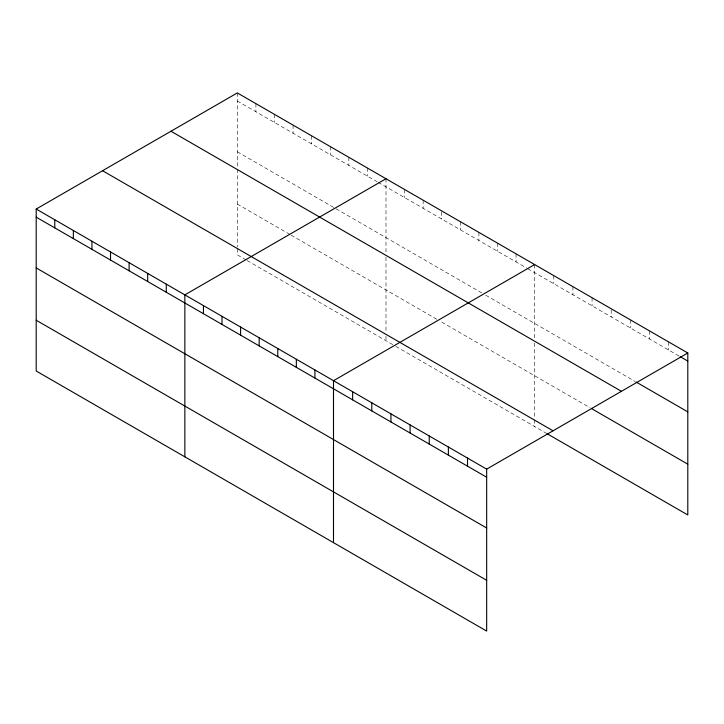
<?xml version="1.0" encoding="UTF-8"?>
<svg xmlns="http://www.w3.org/2000/svg" width="724" height="724" viewBox="0 0 724 724"><rect width="100%" height="100%" fill="white"/><g stroke="black" fill="none" stroke-linecap="round" stroke-linejoin="round"><path stroke-width="0.54" stroke-dasharray="3.62 2.71" d="M237.336 101.025L377.186 181.769M378.163 182.33L526.819 268.151M527.796 268.722L679.184 356.118M237.336 151.796L335.14 208.259M336.117 208.82L481.831 292.949M485.741 295.211L635.156 381.476M237.336 204.105L290.152 234.594M291.129 235.164L436.844 319.293M441.731 322.117L590.16 407.811M246.142 259.961L237.336 254.875L237.336 248.106M247.119 260.522L394.788 345.782M395.766 346.353L547.091 433.712M668.659 341.945L668.659 350.045M649.509 330.886L649.509 338.986M630.369 319.836L630.369 327.936M611.219 309.8L611.219 316.886M592.078 297.727L592.078 305.827M572.928 286.677L572.928 294.777M553.788 275.627L553.788 283.727M534.647 264.568L534.647 339.791M534.647 343.058L534.647 418.626M534.647 419.757L534.647 426.526M516.058 253.843L516.058 261.943M497.479 243.119L497.479 251.219M478.899 232.386L478.899 240.486M460.319 221.662L460.319 229.761M441.731 211.942L441.731 219.028M423.151 200.204L423.151 208.304M404.571 189.48L404.571 197.571M385.992 178.747L385.992 252.875M385.992 257.237L385.992 331.673M385.992 336.189L385.992 340.705M367.412 168.022L367.412 176.122M348.823 157.289L348.823 165.389M330.244 146.565L330.244 154.665M311.664 135.831L311.664 143.931M293.084 125.107L293.084 133.207M274.505 114.383L274.505 122.483M255.916 103.65L255.916 111.749M237.336 92.925L237.336 168.14M237.336 169.235L237.336 246.984"/><path stroke-width="1.09" d="M36.2 209.046L486.664 469.125L486.664 631.075L36.2 371.005L36.2 209.046L237.336 92.925L687.8 352.995L687.8 514.954L547.091 433.712M385.992 178.747L184.855 294.876L184.855 456.826M534.647 264.568L333.502 380.697L333.502 542.656M486.664 469.125L687.8 352.995M680.144 356.67L687.8 361.095M636.106 382.028L687.8 411.866M170.964 131.243L621.427 391.313M592.078 408.915L687.8 464.174M102.573 170.728L553.036 430.798M36.2 217.146L486.664 477.225M36.2 267.925L486.664 527.995M36.2 320.234L486.664 580.304M467.514 458.066L467.514 466.166M448.373 447.016L448.373 455.115M429.232 435.966L429.232 444.065M410.083 424.907L410.083 433.006M390.942 413.857L390.942 421.956M371.792 402.806L371.792 410.906M352.651 391.747L352.651 399.847M314.922 369.973L314.922 378.064M296.342 359.24L296.342 367.339M277.763 348.516L277.763 356.615M259.183 337.782L259.183 345.882M240.594 327.058L240.594 335.158M222.015 316.325L222.015 324.424M203.435 305.6L203.435 313.7M166.267 284.143L166.267 292.243M147.687 273.419L147.687 281.518M129.107 262.685L129.107 270.785M110.528 251.961L110.528 260.061M91.948 241.237L91.948 249.337M73.359 230.504L73.359 238.603M54.78 219.779L54.78 227.879"/></g></svg>
